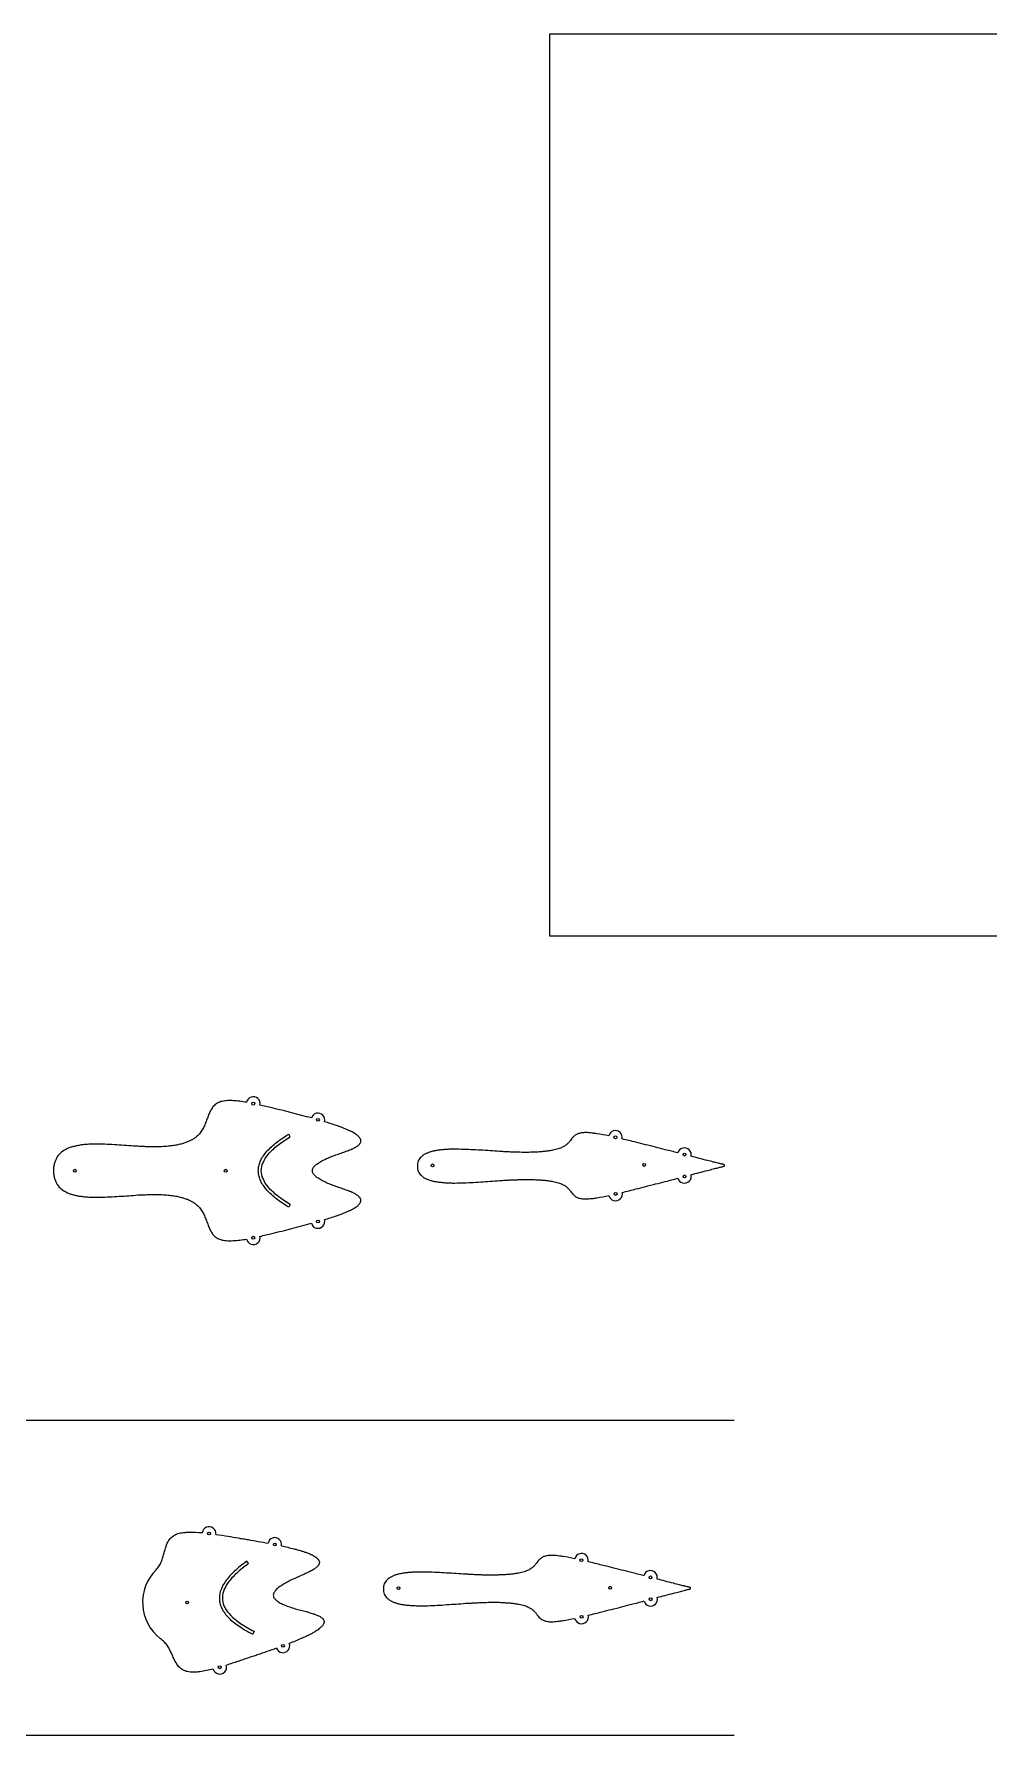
# Model space of a CAD drawing. Header units: inches. Extents: x 132 to 1257, y -131 to 658.
# Drawn here: x 205 to 268.5, y 36.1 to 149.2 of the extents above; entities that cross this region are included whole.
import ezdxf

# ---------------------------------------------------------------- set-up
doc = ezdxf.new("R2010")
doc.units = ezdxf.units.IN
doc.header["$MEASUREMENT"] = 0
doc.layers.add('Default', color=7, linetype='Continuous', true_color=0x000000)

msp = doc.modelspace()

# ---------------------------------------------------------------- linework, layer by layer
for p, q in [((222.05, 75.86), (221.95, 76.03)), ((222.05, 71.34), (221.95, 71.17)), ((219.28, 47.46), (219.17, 47.62)), ((219.64, 42.95), (219.55, 42.77))]:
    msp.add_line(p, q)
for centre in [(219.59, 78.06), (223.89, 76.98), (243.67, 75.82), (248.26, 74.67), (207.72, 73.6), (217.76, 73.6), (231.51, 73.95), (245.58, 73.98), (248.26, 73.22), (243.68, 72.05), (223.89, 70.22), (219.59, 69.14), (216.65, 49.46), (221.02, 48.73), (241.41, 47.68), (246, 46.54), (229.25, 45.82), (243.32, 45.85), (215.19, 44.87), (246.01, 45.08), (241.42, 43.91), (221.56, 41.98), (217.36, 40.56)]:
    msp.add_circle(centre, 0.0956)
for centre, radius, start, end in [((219.59, 78.06), 0.453, 347.8087, 168.6234), ((223.89, 76.98), 0.453, 343.8389, 164.4737), ((243.67, 75.82), 0.453, 346.9141, 167.47), ((248.26, 74.67), 0.453, 345.5036, 165.5971), ((250.86, 73.95), 0.0624, 302.3785, 58.9551), ((248.26, 73.22), 0.453, 194.69, 14.7833), ((243.68, 72.05), 0.453, 192.8184, 13.373), ((223.89, 70.22), 0.453, 195.5263, 16.162), ((219.59, 69.14), 0.453, 191.3806, 12.1913), ((216.65, 49.46), 0.453, 352.3528, 173.1635), ((221.02, 48.73), 0.453, 348.3821, 169.0178), ((241.41, 47.68), 0.453, 346.9141, 167.47), ((215.28, 44.88), 3.05, 134.6814, 232.0016), ((246, 46.54), 0.453, 345.5036, 165.5971), ((248.61, 45.82), 0.0624, 302.3785, 58.9551), ((246.01, 45.08), 0.453, 194.69, 14.7833), ((241.42, 43.91), 0.453, 192.8184, 13.373), ((221.56, 41.98), 0.453, 200.0704, 20.7052), ((217.36, 40.56), 0.453, 195.9207, 16.7353)]:
    msp.add_arc(centre, radius, start, end)
for points, knots in [([(219.15, 78.15), (218.85, 78.2), (218.55, 78.24), (218.17, 78.26), (218.09, 78.27), (217.94, 78.27), (217.87, 78.26), (217.73, 78.25), (217.67, 78.24), (217.55, 78.22), (217.49, 78.21), (217.38, 78.18), (217.33, 78.16), (217.19, 78.09), (217.11, 78.04), (216.96, 77.91), (216.9, 77.84), (216.79, 77.68), (216.75, 77.6), (216.66, 77.42), (216.63, 77.33), (216.56, 77.14), (216.52, 77.05), (216.45, 76.85), (216.41, 76.76), (216.35, 76.61), (216.33, 76.57), (216.29, 76.47), (216.26, 76.43), (216.18, 76.29), (216.13, 76.2), (215.99, 76.02), (215.91, 75.94), (215.77, 75.83), (215.73, 75.79), (215.62, 75.72), (215.56, 75.68), (215.44, 75.62), (215.38, 75.59), (215.25, 75.52), (215.17, 75.5), (215.02, 75.44), (214.94, 75.41), (214.77, 75.37), (214.67, 75.34), (214.48, 75.3), (214.38, 75.29), (214.16, 75.25), (214.05, 75.24), (213.79, 75.21), (213.65, 75.2), (213.35, 75.19), (213.19, 75.18), (212.94, 75.18), (212.86, 75.18), (212.75, 75.19), (212.73, 75.19), (212.68, 75.19), (212.66, 75.19), (212.59, 75.19), (212.55, 75.19), (212.4, 75.2), (212.31, 75.2), (212.12, 75.21), (212.02, 75.22), (211.72, 75.23), (211.51, 75.25), (211.1, 75.28), (210.89, 75.29), (210.46, 75.32), (210.25, 75.33), (209.82, 75.35), (209.61, 75.36), (209.2, 75.37), (208.99, 75.37), (208.69, 75.36), (208.6, 75.35), (208.4, 75.34), (208.31, 75.33), (208.13, 75.31), (208.04, 75.29), (207.86, 75.26), (207.78, 75.24), (207.61, 75.2), (207.53, 75.18), (207.38, 75.13), (207.3, 75.1), (207.09, 75), (206.96, 74.93), (206.73, 74.74), (206.64, 74.64), (206.51, 74.46), (206.48, 74.39), (206.42, 74.26), (206.39, 74.18), (206.35, 74.03), (206.33, 73.95), (206.31, 73.78), (206.31, 73.69), (206.31, 73.6), (206.31, 73.51), (206.31, 73.42), (206.33, 73.25), (206.35, 73.17), (206.39, 73.02), (206.42, 72.94), (206.48, 72.81), (206.51, 72.74), (206.64, 72.56), (206.73, 72.46), (206.96, 72.27), (207.09, 72.2), (207.3, 72.1), (207.38, 72.07), (207.53, 72.02), (207.61, 72), (207.78, 71.96), (207.86, 71.94), (208.04, 71.91), (208.13, 71.9), (208.31, 71.87), (208.4, 71.86), (208.6, 71.85), (208.69, 71.84), (208.99, 71.83), (209.2, 71.83), (209.61, 71.84), (209.83, 71.85), (210.25, 71.87), (210.46, 71.88), (210.89, 71.91), (211.1, 71.92), (211.51, 71.95), (211.72, 71.97), (212.02, 71.99), (212.12, 71.99), (212.31, 72), (212.41, 72), (212.55, 72.01), (212.59, 72.01), (212.66, 72.01), (212.68, 72.01), (212.73, 72.01), (212.75, 72.02), (212.86, 72.02), (212.94, 72.02), (213.19, 72.02), (213.35, 72.01), (213.65, 72), (213.79, 71.99), (214.05, 71.96), (214.16, 71.95), (214.38, 71.92), (214.48, 71.9), (214.67, 71.86), (214.77, 71.83), (214.94, 71.79), (215.02, 71.76), (215.17, 71.71), (215.25, 71.68), (215.38, 71.62), (215.45, 71.58), (215.56, 71.52), (215.62, 71.48), (215.73, 71.41), (215.77, 71.37), (215.91, 71.26), (215.99, 71.18), (216.13, 71), (216.18, 70.92), (216.26, 70.78), (216.29, 70.73), (216.33, 70.64), (216.35, 70.59), (216.41, 70.44), (216.45, 70.35), (216.52, 70.16), (216.56, 70.06), (216.63, 69.87), (216.66, 69.78), (216.75, 69.6), (216.79, 69.52), (216.9, 69.36), (216.96, 69.29), (217.11, 69.16), (217.19, 69.11), (217.33, 69.05), (217.38, 69.03), (217.49, 68.99), (217.54, 68.98), (217.67, 68.96), (217.73, 68.95), (217.87, 68.94), (217.94, 68.94), (218.09, 68.94), (218.17, 68.94), (218.55, 68.96), (218.85, 69), (219.15, 69.05)], [21.337342, 21.337342, 21.337342, 21.337342, 25.86095, 25.86095, 27.024377, 27.024377, 28.094974, 28.094974, 29.071677, 29.071677, 29.962213, 29.962213, 30.77301, 30.77301, 32.260053, 32.260053, 33.67371, 33.67371, 35.104563, 35.104563, 36.584308, 36.584308, 38.101893, 38.101893, 39.660469, 39.660469, 40.445242, 40.445242, 41.234722, 41.234722, 42.850267, 42.850267, 44.567839, 44.567839, 45.49247, 45.49247, 46.482904, 46.482904, 47.555118, 47.555118, 48.725326, 48.725326, 50.009599, 50.009599, 51.423651, 51.423651, 52.982756, 52.982756, 54.701765, 54.701765, 56.853028, 56.853028, 59.247783, 59.247783, 60.543482, 60.543482, 60.877972, 60.877972, 61.21672, 61.21672, 61.9065, 61.9065, 63.331446, 63.331446, 64.809526, 64.809526, 67.885859, 67.885859, 71.069526, 71.069526, 74.272082, 74.272082, 77.43257, 77.43257, 80.482127, 80.482127, 81.952401, 81.952401, 83.373619, 83.373619, 84.740774, 84.740774, 86.047994, 86.047994, 87.296706, 87.296706, 88.48906, 88.48906, 90.733312, 90.733312, 92.896068, 92.896068, 93.993834, 93.993834, 95.14388, 95.14388, 96.374531, 96.374531, 97.712362, 97.712362, 97.712362, 99.050467, 99.050467, 100.281358, 100.281358, 101.431623, 101.431623, 102.529603, 102.529603, 104.692825, 104.692825, 106.937636, 106.937636, 108.130316, 108.130316, 109.379379, 109.379379, 110.686972, 110.686972, 112.054519, 112.054519, 113.47614, 113.47614, 114.946824, 114.946824, 117.997195, 117.997195, 121.158457, 121.158457, 124.361708, 124.361708, 127.545952, 127.545952, 130.622693, 130.622693, 132.10091, 132.10091, 133.525942, 133.525942, 134.215743, 134.215743, 134.554496, 134.554496, 134.888989, 134.888989, 136.184688, 136.184688, 138.579402, 138.579402, 140.730583, 140.730583, 142.448899, 142.448899, 144.007406, 144.007406, 145.420946, 145.420946, 146.704787, 146.704787, 147.874633, 147.874633, 148.946548, 148.946548, 149.936736, 149.936736, 150.861164, 150.861164, 152.578417, 152.578417, 154.193708, 154.193708, 154.983071, 154.983071, 155.76773, 155.76773, 157.32608, 157.32608, 158.843463, 158.843463, 160.323025, 160.323025, 161.753704, 161.753704, 163.167132, 163.167132, 164.653774, 164.653774, 165.464259, 165.464259, 166.354393, 166.354393, 167.330644, 167.330644, 168.400752, 168.400752, 169.563666, 169.563666, 174.092066, 174.092066, 174.092066, 174.092066]), ([(223.45, 77.11), (223.02, 77.22), (222.58, 77.34), (222.04, 77.47), (221.93, 77.5), (221.71, 77.56), (221.6, 77.59), (221.27, 77.67), (221.06, 77.72), (220.57, 77.84), (220.3, 77.91), (220.03, 77.97)], [-0.823595, -0.823595, -0.823595, -0.823595, 5.925481, 5.925481, 7.617573, 7.617573, 9.309877, 9.309877, 12.665867, 12.665867, 16.79159, 16.79159, 16.79159, 16.79159]), ([(222.05, 71.34), (221.76, 71.52), (221.23, 71.87), (220.6, 72.45), (220.22, 73.02), (220.08, 73.6), (220.22, 74.18), (220.6, 74.75), (221.23, 75.33), (221.76, 75.68), (222.05, 75.86)], [0, 0, 0, 0, 1.049184, 1.888498, 2.547012, 3.094922, 3.642833, 4.301347, 5.14066, 6.189845, 6.189845, 6.189845, 6.189845]), ([(224.32, 70.34), (224.59, 70.43), (224.86, 70.51), (225.21, 70.63), (225.29, 70.66), (225.44, 70.71), (225.52, 70.74), (225.66, 70.8), (225.73, 70.83), (225.86, 70.88), (225.92, 70.91), (226.04, 70.97), (226.1, 70.99), (226.2, 71.05), (226.25, 71.08), (226.34, 71.13), (226.39, 71.16), (226.46, 71.21), (226.5, 71.24), (226.56, 71.29), (226.59, 71.32), (226.64, 71.37), (226.66, 71.4), (226.69, 71.45), (226.71, 71.47), (226.73, 71.51), (226.73, 71.53), (226.75, 71.59), (226.75, 71.63), (226.74, 71.69), (226.73, 71.71), (226.71, 71.75), (226.7, 71.77), (226.68, 71.81), (226.66, 71.83), (226.62, 71.87), (226.6, 71.89), (226.56, 71.93), (226.53, 71.95), (226.48, 71.99), (226.45, 72.01), (226.38, 72.04), (226.35, 72.06), (226.28, 72.1), (226.24, 72.12), (226.18, 72.15), (226.16, 72.16), (226.12, 72.17), (226.11, 72.18), (226.09, 72.19), (226.08, 72.19), (226.02, 72.21), (225.97, 72.23), (225.87, 72.27), (225.82, 72.29), (225.71, 72.33), (225.66, 72.35), (225.55, 72.39), (225.49, 72.41), (225.37, 72.45), (225.32, 72.47), (225.14, 72.53), (225.02, 72.58), (224.78, 72.66), (224.67, 72.71), (224.49, 72.78), (224.44, 72.81), (224.33, 72.86), (224.28, 72.88), (224.18, 72.94), (224.13, 72.96), (224.03, 73.02), (223.99, 73.04), (223.9, 73.1), (223.86, 73.13), (223.79, 73.18), (223.75, 73.21), (223.69, 73.27), (223.66, 73.3), (223.61, 73.36), (223.59, 73.39), (223.56, 73.45), (223.54, 73.48), (223.52, 73.54), (223.52, 73.57), (223.52, 73.63), (223.52, 73.66), (223.54, 73.72), (223.56, 73.75), (223.59, 73.81), (223.61, 73.84), (223.66, 73.9), (223.69, 73.93), (223.75, 73.99), (223.79, 74.02), (223.86, 74.07), (223.9, 74.1), (223.99, 74.16), (224.03, 74.18), (224.13, 74.24), (224.18, 74.26), (224.28, 74.32), (224.33, 74.34), (224.44, 74.39), (224.49, 74.42), (224.67, 74.49), (224.78, 74.54), (225.02, 74.63), (225.14, 74.67), (225.31, 74.73), (225.37, 74.75), (225.49, 74.79), (225.55, 74.81), (225.66, 74.85), (225.71, 74.87), (225.82, 74.91), (225.87, 74.93), (225.97, 74.97), (226.02, 74.99), (226.08, 75.01), (226.09, 75.02), (226.11, 75.02), (226.11, 75.03), (226.12, 75.03), (226.13, 75.03), (226.15, 75.04), (226.18, 75.05), (226.24, 75.08), (226.28, 75.1), (226.35, 75.14), (226.38, 75.16), (226.45, 75.19), (226.48, 75.21), (226.53, 75.25), (226.56, 75.27), (226.6, 75.31), (226.62, 75.33), (226.66, 75.37), (226.68, 75.39), (226.7, 75.43), (226.71, 75.45), (226.73, 75.49), (226.74, 75.51), (226.75, 75.57), (226.75, 75.61), (226.73, 75.67), (226.73, 75.69), (226.71, 75.73), (226.69, 75.75), (226.66, 75.8), (226.64, 75.83), (226.59, 75.88), (226.56, 75.91), (226.5, 75.96), (226.46, 75.99), (226.39, 76.04), (226.35, 76.07), (226.25, 76.12), (226.21, 76.15), (226.1, 76.21), (226.04, 76.23), (225.93, 76.29), (225.86, 76.32), (225.73, 76.37), (225.66, 76.4), (225.52, 76.46), (225.45, 76.49), (225.29, 76.54), (225.21, 76.57), (224.86, 76.69), (224.59, 76.78), (224.32, 76.86)], [-72.816026, -72.816026, -72.816026, -72.816026, -68.589873, -68.589873, -67.318559, -67.318559, -66.122832, -66.122832, -65.008373, -65.008373, -63.980459, -63.980459, -63.043719, -63.043719, -62.201904, -62.201904, -61.451838, -61.451838, -60.790377, -60.790377, -60.212575, -60.212575, -59.710607, -59.710607, -59.34825, -59.34825, -59.018837, -59.018837, -58.399227, -58.399227, -58.086655, -58.086655, -57.74977, -57.74977, -57.37673, -57.37673, -56.958624, -56.958624, -56.489084, -56.489084, -55.962098, -55.962098, -55.376278, -55.376278, -54.729328, -54.729328, -54.382478, -54.382478, -54.203118, -54.203118, -54.019795, -54.019795, -53.249094, -53.249094, -52.425275, -52.425275, -51.557418, -51.557418, -50.654943, -50.654943, -49.727457, -49.727457, -47.836157, -47.836157, -45.968244, -45.968244, -45.060568, -45.060568, -44.184895, -44.184895, -43.349856, -43.349856, -42.56342, -42.56342, -41.835174, -41.835174, -41.168427, -41.168427, -40.565886, -40.565886, -40.025571, -40.025571, -39.537699, -39.537699, -39.081218, -39.081218, -38.624883, -38.624883, -38.137186, -38.137186, -37.597086, -37.597086, -36.994805, -36.994805, -36.328357, -36.328357, -35.600442, -35.600442, -34.814361, -34.814361, -33.979691, -33.979691, -33.104393, -33.104393, -32.197087, -32.197087, -30.329859, -30.329859, -28.439111, -28.439111, -27.511829, -27.511829, -26.609496, -26.609496, -25.741712, -25.741712, -24.91789, -24.91789, -24.147102, -24.147102, -23.963744, -23.963744, -23.873548, -23.873548, -23.784347, -23.784347, -23.437413, -23.437413, -22.790272, -22.790272, -22.204236, -22.204236, -21.677015, -21.677015, -21.207228, -21.207228, -20.788883, -20.788883, -20.415634, -20.415634, -20.078601, -20.078601, -19.765978, -19.765978, -19.146676, -19.146676, -18.817645, -18.817645, -18.4558, -18.4558, -17.954371, -17.954371, -17.377174, -17.377174, -16.71635, -16.71635, -15.966935, -15.966935, -15.125773, -15.125773, -14.18967, -14.18967, -13.162347, -13.162347, -12.048425, -12.048425, -10.853183, -10.853183, -9.582298, -9.582298, -5.347406, -5.347406, -5.347406, -5.347406]), ([(243.23, 75.91), (242.96, 75.97), (242.7, 76.02), (242.36, 76.07), (242.28, 76.08), (242.13, 76.1), (242.06, 76.11), (241.92, 76.12), (241.86, 76.13), (241.73, 76.13), (241.68, 76.13), (241.57, 76.13), (241.52, 76.13), (241.42, 76.11), (241.38, 76.11), (241.3, 76.09), (241.26, 76.08), (241.15, 76.05), (241.09, 76.02), (240.98, 75.95), (240.94, 75.92), (240.85, 75.83), (240.81, 75.79), (240.74, 75.7), (240.71, 75.66), (240.64, 75.56), (240.6, 75.52), (240.52, 75.43), (240.47, 75.38), (240.37, 75.29), (240.31, 75.25), (240.21, 75.19), (240.17, 75.17), (240.1, 75.14), (240.05, 75.12), (239.96, 75.08), (239.91, 75.06), (239.81, 75.03), (239.75, 75.02), (239.63, 74.99), (239.57, 74.97), (239.43, 74.94), (239.36, 74.93), (239.21, 74.91), (239.13, 74.9), (238.95, 74.88), (238.86, 74.87), (238.67, 74.85), (238.57, 74.84), (238.35, 74.83), (238.24, 74.83), (237.98, 74.82), (237.84, 74.82), (237.54, 74.82), (237.38, 74.82), (237.13, 74.83), (237.05, 74.83), (236.94, 74.83), (236.92, 74.83), (236.87, 74.84), (236.85, 74.84), (236.78, 74.84), (236.73, 74.84), (236.59, 74.85), (236.5, 74.85), (236.31, 74.86), (236.21, 74.87), (235.91, 74.89), (235.7, 74.9), (235.29, 74.93), (235.08, 74.94), (234.65, 74.97), (234.44, 74.98), (234.01, 75), (233.8, 75.01), (233.39, 75.02), (233.18, 75.03), (232.88, 75.03), (232.79, 75.03), (232.59, 75.02), (232.5, 75.02), (232.32, 75), (232.23, 75), (232.05, 74.98), (231.97, 74.97), (231.8, 74.95), (231.72, 74.93), (231.57, 74.9), (231.49, 74.88), (231.35, 74.84), (231.28, 74.82), (231.16, 74.77), (231.09, 74.75), (230.98, 74.69), (230.93, 74.66), (230.83, 74.59), (230.79, 74.55), (230.67, 74.43), (230.6, 74.34), (230.54, 74.19), (230.52, 74.13), (230.5, 74.02), (230.5, 73.96), (230.5, 73.9), (230.5, 73.84), (230.5, 73.78), (230.52, 73.67), (230.54, 73.61), (230.61, 73.46), (230.67, 73.37), (230.79, 73.25), (230.83, 73.21), (230.93, 73.14), (230.99, 73.11), (231.1, 73.06), (231.16, 73.03), (231.29, 72.98), (231.36, 72.96), (231.5, 72.92), (231.57, 72.9), (231.73, 72.87), (231.81, 72.86), (231.97, 72.84), (232.06, 72.83), (232.23, 72.81), (232.32, 72.8), (232.51, 72.79), (232.6, 72.79), (232.79, 72.78), (232.89, 72.78), (233.19, 72.78), (233.39, 72.79), (233.81, 72.8), (234.02, 72.81), (234.44, 72.84), (234.66, 72.85), (235.08, 72.88), (235.29, 72.9), (235.71, 72.92), (235.91, 72.94), (236.21, 72.96), (236.31, 72.96), (236.51, 72.98), (236.6, 72.98), (236.74, 72.99), (236.79, 72.99), (236.85, 72.99), (236.88, 72.99), (236.92, 73), (236.94, 73), (237.05, 73), (237.14, 73), (237.38, 73.01), (237.54, 73.01), (237.85, 73.02), (237.99, 73.01), (238.24, 73.01), (238.36, 73), (238.57, 72.99), (238.68, 72.99), (238.87, 72.97), (238.96, 72.96), (239.13, 72.95), (239.21, 72.93), (239.37, 72.91), (239.44, 72.9), (239.58, 72.87), (239.64, 72.86), (239.76, 72.83), (239.81, 72.81), (239.92, 72.78), (239.97, 72.76), (240.06, 72.73), (240.1, 72.71), (240.18, 72.67), (240.22, 72.65), (240.32, 72.6), (240.38, 72.56), (240.48, 72.47), (240.53, 72.42), (240.61, 72.33), (240.65, 72.28), (240.72, 72.19), (240.75, 72.15), (240.82, 72.06), (240.86, 72.02), (240.95, 71.94), (240.99, 71.9), (241.1, 71.83), (241.17, 71.8), (241.27, 71.77), (241.31, 71.76), (241.39, 71.74), (241.43, 71.74), (241.53, 71.73), (241.58, 71.73), (241.69, 71.72), (241.74, 71.72), (241.87, 71.73), (241.93, 71.73), (242.07, 71.75), (242.14, 71.75), (242.29, 71.77), (242.36, 71.78), (242.71, 71.84), (242.97, 71.89), (243.24, 71.95)], [24.857342, 24.857342, 24.857342, 24.857342, 29.158688, 29.158688, 30.41225, 30.41225, 31.561069, 31.561069, 32.595924, 32.595924, 33.516778, 33.516778, 34.323307, 34.323307, 35.032923, 35.032923, 35.663766, 35.663766, 36.755061, 36.755061, 37.714443, 37.714443, 38.624588, 38.624588, 39.527778, 39.527778, 40.483933, 40.483933, 41.512699, 41.512699, 42.68076, 42.68076, 43.345317, 43.345317, 44.083156, 44.083156, 44.908191, 44.908191, 45.834319, 45.834319, 46.875239, 46.875239, 48.044389, 48.044389, 49.354943, 49.354943, 50.819838, 50.819838, 52.451833, 52.451833, 54.263559, 54.263559, 56.543259, 56.543259, 59.086711, 59.086711, 60.462921, 60.462921, 60.818246, 60.818246, 61.178095, 61.178095, 61.910814, 61.910814, 63.424249, 63.424249, 64.993802, 64.993802, 68.263312, 68.263312, 71.642871, 71.642871, 75.055692, 75.055692, 78.413172, 78.413172, 81.652586, 81.652586, 83.211303, 83.211303, 84.714298, 84.714298, 86.153912, 86.153912, 87.523384, 87.523384, 88.814374, 88.814374, 90.025513, 90.025513, 91.155448, 91.155448, 92.206305, 92.206305, 93.185012, 93.185012, 94.104797, 94.104797, 95.870553, 95.870553, 96.762228, 96.762228, 97.712362, 97.712362, 97.712362, 98.73164, 98.73164, 99.688202, 99.688202, 101.582487, 101.582487, 102.569253, 102.569253, 103.619253, 103.619253, 104.746674, 104.746674, 105.958947, 105.958947, 107.258348, 107.258348, 108.64342, 108.64342, 110.11269, 110.11269, 111.65721, 111.65721, 113.269718, 113.269718, 114.941997, 114.941997, 118.41737, 118.41737, 122.019323, 122.019323, 125.680548, 125.680548, 129.30596, 129.30596, 132.813158, 132.813158, 134.496745, 134.496745, 136.120082, 136.120082, 136.905986, 136.905986, 137.291949, 137.291949, 137.673057, 137.673057, 139.149113, 139.149113, 141.877046, 141.877046, 144.322033, 144.322033, 146.264394, 146.264394, 148.014088, 148.014088, 149.584656, 149.584656, 150.989771, 150.989771, 152.243305, 152.243305, 153.359377, 153.359377, 154.352394, 154.352394, 155.237043, 155.237043, 156.028217, 156.028217, 156.740833, 156.740833, 157.993411, 157.993411, 159.096651, 159.096651, 160.122032, 160.122032, 161.090602, 161.090602, 162.066623, 162.066623, 163.095376, 163.095376, 164.265458, 164.265458, 164.941779, 164.941779, 165.702513, 165.702513, 166.567103, 166.567103, 167.55423, 167.55423, 168.663593, 168.663593, 169.89517, 169.89517, 171.239074, 171.239074, 175.858108, 175.858108, 175.858108, 175.858108]), ([(247.82, 74.78), (247.54, 74.86), (247.27, 74.93), (246.77, 75.05), (246.55, 75.11), (246.18, 75.2), (245.84, 75.29), (245.46, 75.38), (245.24, 75.44), (244.72, 75.57), (244.42, 75.64), (244.11, 75.71)], [274.267235, 274.267235, 274.267235, 274.267235, 278.858713, 278.858713, 282.431728, 282.431728, 285.036059, 285.036059, 288.610762, 288.610762, 293.630795, 293.630795, 293.630795, 293.630795]), ([(250.9, 74), (250.88, 74.01), (250.85, 74.01), (250.83, 74.02), (250.78, 74.03), (250.75, 74.04), (250.65, 74.06), (250.57, 74.08), (250.39, 74.13), (250.28, 74.15), (250.05, 74.21), (249.92, 74.24), (249.42, 74.37), (249.06, 74.47), (248.7, 74.56)], [256.81519, 256.81519, 256.81519, 256.81519, 257.518589, 257.864776, 257.864776, 258.325382, 258.325382, 259.591051, 259.591051, 261.316806, 261.316806, 263.481115, 263.481115, 269.45013, 269.45013, 269.45013, 269.45013]), ([(248.7, 73.33), (249.06, 73.43), (249.42, 73.52), (249.92, 73.65), (250.05, 73.68), (250.28, 73.75), (250.39, 73.77), (250.57, 73.82), (250.65, 73.84), (250.75, 73.86), (250.78, 73.87), (250.83, 73.88), (250.85, 73.89), (250.87, 73.89)], [206.927277, 206.927277, 206.927277, 206.927277, 213.320682, 213.320682, 215.643483, 215.643483, 217.496177, 217.496177, 218.855505, 218.855505, 219.350477, 219.350477, 219.722747, 219.722747, 219.722747, 219.722747]), ([(244.12, 72.15), (244.42, 72.23), (244.73, 72.3), (245.25, 72.44), (245.47, 72.49), (245.84, 72.59), (246.18, 72.68), (246.56, 72.77), (246.77, 72.83), (247.27, 72.95), (247.55, 73.03), (247.83, 73.1)], [181.029402, 181.029402, 181.029402, 181.029402, 186.404148, 186.404148, 190.237803, 190.237803, 192.992025, 192.992025, 196.82422, 196.82422, 201.76036, 201.76036, 201.76036, 201.76036]), ([(220.03, 69.23), (220.3, 69.29), (220.57, 69.36), (221.05, 69.48), (221.27, 69.53), (221.6, 69.61), (221.71, 69.64), (221.93, 69.7), (222.04, 69.73), (222.58, 69.87), (223.02, 69.98), (223.45, 70.1)], [178.638265, 178.638265, 178.638265, 178.638265, 182.755607, 182.755607, 186.111239, 186.111239, 187.803421, 187.803421, 189.49543, 189.49543, 196.254512, 196.254512, 196.254512, 196.254512]), ([(213.05, 46.95), (213.05, 46.96), (213.06, 46.97), (213.15, 47.06), (213.22, 47.14), (213.35, 47.33), (213.4, 47.42), (213.47, 47.56), (213.49, 47.61), (213.52, 47.71), (213.54, 47.76), (213.59, 47.91), (213.62, 48.01), (213.67, 48.2), (213.7, 48.3), (213.76, 48.5), (213.79, 48.59), (213.85, 48.77), (213.89, 48.86), (213.99, 49.02), (214.04, 49.1), (214.18, 49.24), (214.26, 49.3), (214.39, 49.37), (214.44, 49.4), (214.54, 49.44), (214.6, 49.46), (214.72, 49.49), (214.79, 49.5), (214.92, 49.52), (214.99, 49.53), (215.14, 49.54), (215.22, 49.55), (215.6, 49.56), (215.9, 49.54), (216.21, 49.52)], [66.281424, 66.281424, 66.281424, 66.281424, 66.440526, 66.440526, 68.157779, 68.157779, 69.77307, 69.77307, 70.562433, 70.562433, 71.347091, 71.347091, 72.905441, 72.905441, 74.422825, 74.422825, 75.902387, 75.902387, 77.333066, 77.333066, 78.746494, 78.746494, 80.233136, 80.233136, 81.043621, 81.043621, 81.933755, 81.933755, 82.910006, 82.910006, 83.980114, 83.980114, 85.143028, 85.143028, 89.671428, 89.671428, 89.671428, 89.671428]), ([(217.1, 49.4), (217.37, 49.36), (217.65, 49.32), (218.14, 49.24), (218.36, 49.2), (218.69, 49.14), (218.8, 49.13), (219.03, 49.09), (219.14, 49.07), (219.69, 48.97), (220.14, 48.9), (220.58, 48.81)], [178.638265, 178.638265, 178.638265, 178.638265, 182.755607, 182.755607, 186.111239, 186.111239, 187.803421, 187.803421, 189.49543, 189.49543, 196.254512, 196.254512, 196.254512, 196.254512]), ([(221.47, 48.63), (221.74, 48.57), (222.02, 48.51), (222.37, 48.42), (222.45, 48.4), (222.61, 48.35), (222.69, 48.33), (222.84, 48.29), (222.91, 48.26), (223.04, 48.22), (223.11, 48.2), (223.23, 48.15), (223.29, 48.13), (223.4, 48.08), (223.45, 48.06), (223.54, 48.01), (223.59, 47.98), (223.67, 47.94), (223.71, 47.91), (223.77, 47.86), (223.8, 47.84), (223.86, 47.79), (223.88, 47.77), (223.92, 47.72), (223.93, 47.7), (223.95, 47.66), (223.96, 47.64), (223.98, 47.58), (223.99, 47.54), (223.98, 47.48), (223.98, 47.46), (223.96, 47.42), (223.95, 47.4), (223.93, 47.36), (223.91, 47.33), (223.88, 47.29), (223.86, 47.27), (223.82, 47.23), (223.79, 47.21), (223.74, 47.17), (223.72, 47.15), (223.65, 47.1), (223.62, 47.08), (223.55, 47.04), (223.51, 47.02), (223.46, 46.98), (223.44, 46.97), (223.4, 46.96), (223.39, 46.95), (223.37, 46.94), (223.36, 46.93), (223.3, 46.9), (223.26, 46.88), (223.16, 46.84), (223.11, 46.81), (223.01, 46.77), (222.96, 46.74), (222.85, 46.69), (222.79, 46.67), (222.68, 46.62), (222.62, 46.59), (222.45, 46.52), (222.34, 46.46), (222.11, 46.36), (221.99, 46.3), (221.83, 46.21), (221.78, 46.19), (221.67, 46.13), (221.62, 46.1), (221.52, 46.04), (221.48, 46.01), (221.39, 45.95), (221.34, 45.92), (221.26, 45.85), (221.23, 45.82), (221.16, 45.76), (221.12, 45.73), (221.07, 45.67), (221.04, 45.63), (221, 45.57), (220.98, 45.54), (220.95, 45.48), (220.94, 45.45), (220.92, 45.38), (220.92, 45.35), (220.93, 45.29), (220.93, 45.26), (220.96, 45.2), (220.97, 45.17), (221.01, 45.12), (221.03, 45.09), (221.09, 45.03), (221.12, 45.01), (221.19, 44.96), (221.22, 44.93), (221.3, 44.88), (221.34, 44.85), (221.43, 44.81), (221.48, 44.78), (221.58, 44.74), (221.63, 44.71), (221.74, 44.67), (221.79, 44.65), (221.9, 44.61), (221.96, 44.59), (222.14, 44.53), (222.26, 44.49), (222.5, 44.42), (222.62, 44.39), (222.8, 44.34), (222.86, 44.32), (222.98, 44.29), (223.04, 44.28), (223.15, 44.24), (223.21, 44.23), (223.32, 44.2), (223.37, 44.18), (223.47, 44.15), (223.52, 44.14), (223.58, 44.12), (223.6, 44.12), (223.61, 44.11), (223.62, 44.11), (223.63, 44.1), (223.64, 44.1), (223.66, 44.09), (223.69, 44.09), (223.75, 44.06), (223.79, 44.05), (223.86, 44.02), (223.9, 44), (223.97, 43.97), (224, 43.95), (224.06, 43.92), (224.08, 43.9), (224.13, 43.86), (224.15, 43.85), (224.19, 43.81), (224.21, 43.79), (224.24, 43.76), (224.25, 43.74), (224.27, 43.7), (224.28, 43.68), (224.3, 43.62), (224.3, 43.58), (224.29, 43.52), (224.29, 43.49), (224.27, 43.45), (224.26, 43.43), (224.23, 43.38), (224.21, 43.35), (224.17, 43.29), (224.14, 43.27), (224.08, 43.21), (224.05, 43.18), (223.98, 43.12), (223.94, 43.09), (223.85, 43.02), (223.8, 42.99), (223.7, 42.93), (223.65, 42.9), (223.53, 42.83), (223.47, 42.8), (223.35, 42.73), (223.28, 42.7), (223.14, 42.63), (223.07, 42.6), (222.92, 42.53), (222.84, 42.5), (222.51, 42.35), (222.25, 42.24), (221.98, 42.14)], [-72.816026, -72.816026, -72.816026, -72.816026, -68.589873, -68.589873, -67.318559, -67.318559, -66.122832, -66.122832, -65.008373, -65.008373, -63.980459, -63.980459, -63.043719, -63.043719, -62.201904, -62.201904, -61.451838, -61.451838, -60.790377, -60.790377, -60.212575, -60.212575, -59.710607, -59.710607, -59.34825, -59.34825, -59.018837, -59.018837, -58.399227, -58.399227, -58.086655, -58.086655, -57.74977, -57.74977, -57.37673, -57.37673, -56.958624, -56.958624, -56.489084, -56.489084, -55.962098, -55.962098, -55.376278, -55.376278, -54.729328, -54.729328, -54.382478, -54.382478, -54.203118, -54.203118, -54.019795, -54.019795, -53.249094, -53.249094, -52.425275, -52.425275, -51.557418, -51.557418, -50.654943, -50.654943, -49.727457, -49.727457, -47.836157, -47.836157, -45.968244, -45.968244, -45.060568, -45.060568, -44.184895, -44.184895, -43.349856, -43.349856, -42.56342, -42.56342, -41.835174, -41.835174, -41.168427, -41.168427, -40.565886, -40.565886, -40.025571, -40.025571, -39.537699, -39.537699, -39.081218, -39.081218, -38.624883, -38.624883, -38.137186, -38.137186, -37.597086, -37.597086, -36.994805, -36.994805, -36.328357, -36.328357, -35.600442, -35.600442, -34.814361, -34.814361, -33.979691, -33.979691, -33.104393, -33.104393, -32.197087, -32.197087, -30.329859, -30.329859, -28.439111, -28.439111, -27.511829, -27.511829, -26.609496, -26.609496, -25.741712, -25.741712, -24.91789, -24.91789, -24.147102, -24.147102, -23.963744, -23.963744, -23.873548, -23.873548, -23.784347, -23.784347, -23.437413, -23.437413, -22.790272, -22.790272, -22.204236, -22.204236, -21.677015, -21.677015, -21.207228, -21.207228, -20.788883, -20.788883, -20.415634, -20.415634, -20.078601, -20.078601, -19.765978, -19.765978, -19.146676, -19.146676, -18.817645, -18.817645, -18.4558, -18.4558, -17.954371, -17.954371, -17.377174, -17.377174, -16.71635, -16.71635, -15.966935, -15.966935, -15.125773, -15.125773, -14.18967, -14.18967, -13.162347, -13.162347, -12.048425, -12.048425, -10.853183, -10.853183, -9.582298, -9.582298, -5.347406, -5.347406, -5.347406, -5.347406]), ([(240.97, 47.78), (240.7, 47.83), (240.44, 47.89), (240.1, 47.94), (240.02, 47.95), (239.87, 47.97), (239.8, 47.98), (239.66, 47.99), (239.6, 47.99), (239.47, 48), (239.42, 48), (239.31, 48), (239.26, 47.99), (239.16, 47.98), (239.12, 47.97), (239.04, 47.96), (239, 47.95), (238.9, 47.91), (238.83, 47.89), (238.72, 47.82), (238.68, 47.78), (238.59, 47.7), (238.56, 47.66), (238.48, 47.57), (238.45, 47.52), (238.38, 47.43), (238.34, 47.39), (238.26, 47.29), (238.22, 47.25), (238.11, 47.16), (238.05, 47.12), (237.95, 47.06), (237.92, 47.04), (237.84, 47), (237.79, 46.98), (237.7, 46.95), (237.65, 46.93), (237.55, 46.9), (237.49, 46.88), (237.37, 46.85), (237.31, 46.84), (237.17, 46.81), (237.1, 46.8), (236.95, 46.77), (236.87, 46.76), (236.7, 46.74), (236.6, 46.73), (236.41, 46.72), (236.31, 46.71), (236.09, 46.7), (235.98, 46.7), (235.72, 46.69), (235.58, 46.69), (235.28, 46.69), (235.12, 46.69), (234.87, 46.69), (234.79, 46.7), (234.68, 46.7), (234.66, 46.7), (234.61, 46.7), (234.59, 46.7), (234.52, 46.71), (234.48, 46.71), (234.34, 46.71), (234.24, 46.72), (234.05, 46.73), (233.95, 46.74), (233.65, 46.75), (233.44, 46.77), (233.03, 46.79), (232.82, 46.81), (232.39, 46.83), (232.18, 46.85), (231.75, 46.87), (231.54, 46.88), (231.13, 46.89), (230.92, 46.89), (230.62, 46.89), (230.53, 46.89), (230.33, 46.89), (230.24, 46.88), (230.06, 46.87), (229.97, 46.86), (229.79, 46.85), (229.71, 46.84), (229.54, 46.81), (229.46, 46.8), (229.31, 46.77), (229.23, 46.75), (229.09, 46.71), (229.02, 46.69), (228.9, 46.64), (228.84, 46.61), (228.72, 46.55), (228.67, 46.52), (228.57, 46.45), (228.53, 46.42), (228.41, 46.3), (228.34, 46.21), (228.28, 46.05), (228.26, 46), (228.24, 45.89), (228.24, 45.83), (228.24, 45.77), (228.24, 45.71), (228.24, 45.65), (228.27, 45.53), (228.28, 45.48), (228.35, 45.32), (228.41, 45.23), (228.53, 45.12), (228.58, 45.08), (228.67, 45.01), (228.73, 44.98), (228.84, 44.92), (228.9, 44.9), (229.03, 44.85), (229.1, 44.83), (229.24, 44.79), (229.31, 44.77), (229.47, 44.74), (229.55, 44.73), (229.71, 44.7), (229.8, 44.69), (229.97, 44.68), (230.06, 44.67), (230.25, 44.66), (230.34, 44.66), (230.53, 44.65), (230.63, 44.65), (230.93, 44.65), (231.14, 44.65), (231.55, 44.67), (231.76, 44.68), (232.18, 44.7), (232.4, 44.72), (232.82, 44.75), (233.03, 44.76), (233.45, 44.79), (233.65, 44.81), (233.96, 44.83), (234.05, 44.83), (234.25, 44.84), (234.34, 44.85), (234.48, 44.85), (234.53, 44.86), (234.6, 44.86), (234.62, 44.86), (234.66, 44.86), (234.69, 44.86), (234.79, 44.87), (234.88, 44.87), (235.13, 44.88), (235.28, 44.88), (235.59, 44.88), (235.73, 44.88), (235.99, 44.88), (236.1, 44.87), (236.31, 44.86), (236.42, 44.85), (236.61, 44.84), (236.7, 44.83), (236.87, 44.81), (236.95, 44.8), (237.11, 44.78), (237.18, 44.77), (237.32, 44.74), (237.38, 44.73), (237.5, 44.7), (237.56, 44.68), (237.66, 44.65), (237.71, 44.63), (237.8, 44.6), (237.84, 44.58), (237.92, 44.54), (237.96, 44.52), (238.06, 44.46), (238.12, 44.42), (238.22, 44.33), (238.27, 44.29), (238.35, 44.2), (238.39, 44.15), (238.46, 44.06), (238.49, 44.01), (238.56, 43.92), (238.6, 43.88), (238.69, 43.8), (238.73, 43.77), (238.84, 43.7), (238.91, 43.67), (239.01, 43.64), (239.05, 43.63), (239.13, 43.61), (239.17, 43.6), (239.27, 43.59), (239.32, 43.59), (239.43, 43.59), (239.48, 43.59), (239.61, 43.59), (239.67, 43.6), (239.81, 43.61), (239.88, 43.62), (240.03, 43.64), (240.11, 43.65), (240.45, 43.71), (240.71, 43.76), (240.98, 43.81)], [24.857342, 24.857342, 24.857342, 24.857342, 29.158688, 29.158688, 30.41225, 30.41225, 31.561069, 31.561069, 32.595924, 32.595924, 33.516778, 33.516778, 34.323307, 34.323307, 35.032923, 35.032923, 35.663766, 35.663766, 36.755061, 36.755061, 37.714443, 37.714443, 38.624588, 38.624588, 39.527778, 39.527778, 40.483933, 40.483933, 41.512699, 41.512699, 42.68076, 42.68076, 43.345317, 43.345317, 44.083156, 44.083156, 44.908191, 44.908191, 45.834319, 45.834319, 46.875239, 46.875239, 48.044389, 48.044389, 49.354943, 49.354943, 50.819838, 50.819838, 52.451833, 52.451833, 54.263559, 54.263559, 56.543259, 56.543259, 59.086711, 59.086711, 60.462921, 60.462921, 60.818246, 60.818246, 61.178095, 61.178095, 61.910814, 61.910814, 63.424249, 63.424249, 64.993802, 64.993802, 68.263312, 68.263312, 71.642871, 71.642871, 75.055692, 75.055692, 78.413172, 78.413172, 81.652586, 81.652586, 83.211303, 83.211303, 84.714298, 84.714298, 86.153912, 86.153912, 87.523384, 87.523384, 88.814374, 88.814374, 90.025513, 90.025513, 91.155448, 91.155448, 92.206305, 92.206305, 93.185012, 93.185012, 94.104797, 94.104797, 95.870553, 95.870553, 96.762228, 96.762228, 97.712362, 97.712362, 97.712362, 98.73164, 98.73164, 99.688202, 99.688202, 101.582487, 101.582487, 102.569253, 102.569253, 103.619253, 103.619253, 104.746674, 104.746674, 105.958947, 105.958947, 107.258348, 107.258348, 108.64342, 108.64342, 110.11269, 110.11269, 111.65721, 111.65721, 113.269718, 113.269718, 114.941997, 114.941997, 118.41737, 118.41737, 122.019323, 122.019323, 125.680548, 125.680548, 129.30596, 129.30596, 132.813158, 132.813158, 134.496745, 134.496745, 136.120082, 136.120082, 136.905986, 136.905986, 137.291949, 137.291949, 137.673057, 137.673057, 139.149113, 139.149113, 141.877046, 141.877046, 144.322033, 144.322033, 146.264394, 146.264394, 148.014088, 148.014088, 149.584656, 149.584656, 150.989771, 150.989771, 152.243305, 152.243305, 153.359377, 153.359377, 154.352394, 154.352394, 155.237043, 155.237043, 156.028217, 156.028217, 156.740833, 156.740833, 157.993411, 157.993411, 159.096651, 159.096651, 160.122032, 160.122032, 161.090602, 161.090602, 162.066623, 162.066623, 163.095376, 163.095376, 164.265458, 164.265458, 164.941779, 164.941779, 165.702513, 165.702513, 166.567103, 166.567103, 167.55423, 167.55423, 168.663593, 168.663593, 169.89517, 169.89517, 171.239074, 171.239074, 175.858108, 175.858108, 175.858108, 175.858108]), ([(245.56, 46.65), (245.29, 46.72), (245.01, 46.79), (244.51, 46.92), (244.29, 46.97), (243.92, 47.07), (243.58, 47.15), (243.2, 47.25), (242.99, 47.3), (242.46, 47.43), (242.16, 47.51), (241.85, 47.58)], [274.267235, 274.267235, 274.267235, 274.267235, 278.858713, 278.858713, 282.431728, 282.431728, 285.036059, 285.036059, 288.610762, 288.610762, 293.630795, 293.630795, 293.630795, 293.630795]), ([(219.28, 47.46), (219, 47.26), (218.5, 46.87), (217.92, 46.24), (217.58, 45.64), (217.5, 45.05), (217.68, 44.48), (218.11, 43.94), (218.78, 43.42), (219.33, 43.11), (219.64, 42.95)], [0, 0, 0, 0, 1.049184, 1.888498, 2.547012, 3.094922, 3.642833, 4.301347, 5.14066, 6.189845, 6.189845, 6.189845, 6.189845]), ([(248.64, 45.87), (248.63, 45.87), (248.59, 45.88), (248.57, 45.88), (248.52, 45.9), (248.49, 45.9), (248.39, 45.93), (248.31, 45.95), (248.13, 45.99), (248.03, 46.02), (247.79, 46.08), (247.66, 46.11), (247.16, 46.24), (246.8, 46.33), (246.44, 46.43)], [256.81519, 256.81519, 256.81519, 256.81519, 257.518589, 257.864776, 257.864776, 258.325382, 258.325382, 259.591051, 259.591051, 261.316806, 261.316806, 263.481115, 263.481115, 269.45013, 269.45013, 269.45013, 269.45013]), ([(246.44, 45.2), (246.8, 45.29), (247.17, 45.39), (247.66, 45.52), (247.79, 45.55), (248.02, 45.61), (248.13, 45.64), (248.31, 45.69), (248.39, 45.7), (248.49, 45.73), (248.52, 45.74), (248.57, 45.75), (248.59, 45.75), (248.61, 45.76)], [206.927277, 206.927277, 206.927277, 206.927277, 213.320682, 213.320682, 215.643483, 215.643483, 217.496177, 217.496177, 218.855505, 218.855505, 219.350477, 219.350477, 219.722747, 219.722747, 219.722747, 219.722747]), ([(241.86, 44.02), (242.17, 44.09), (242.47, 44.17), (242.99, 44.3), (243.21, 44.36), (243.58, 44.45), (243.93, 44.54), (244.3, 44.64), (244.51, 44.69), (245.01, 44.82), (245.29, 44.89), (245.57, 44.97)], [181.029402, 181.029402, 181.029402, 181.029402, 186.404148, 186.404148, 190.237803, 190.237803, 192.992025, 192.992025, 196.82422, 196.82422, 201.76036, 201.76036, 201.76036, 201.76036]), ([(216.93, 40.44), (216.63, 40.37), (216.33, 40.3), (215.96, 40.25), (215.88, 40.24), (215.73, 40.23), (215.66, 40.23), (215.52, 40.23), (215.46, 40.23), (215.33, 40.24), (215.28, 40.25), (215.16, 40.28), (215.11, 40.29), (214.97, 40.35), (214.88, 40.39), (214.73, 40.51), (214.66, 40.58), (214.54, 40.72), (214.49, 40.8), (214.39, 40.97), (214.35, 41.06), (214.26, 41.24), (214.22, 41.33), (214.13, 41.52), (214.09, 41.61), (214.02, 41.75), (213.99, 41.8), (213.94, 41.89), (213.91, 41.93), (213.82, 42.07), (213.76, 42.15), (213.61, 42.31), (213.52, 42.39), (213.42, 42.46), (213.41, 42.46), (213.4, 42.47)], [21.337342, 21.337342, 21.337342, 21.337342, 25.86095, 25.86095, 27.024377, 27.024377, 28.094974, 28.094974, 29.071677, 29.071677, 29.962213, 29.962213, 30.77301, 30.77301, 32.260053, 32.260053, 33.67371, 33.67371, 35.104563, 35.104563, 36.584308, 36.584308, 38.101893, 38.101893, 39.660469, 39.660469, 40.445242, 40.445242, 41.234722, 41.234722, 42.850267, 42.850267, 44.567839, 44.567839, 44.726002, 44.726002, 44.726002, 44.726002]), ([(221.13, 41.82), (220.71, 41.67), (220.28, 41.53), (219.75, 41.34), (219.65, 41.31), (219.43, 41.24), (219.32, 41.2), (219.01, 41.09), (218.79, 41.02), (218.32, 40.86), (218.06, 40.78), (217.8, 40.69)], [-0.823595, -0.823595, -0.823595, -0.823595, 5.925481, 5.925481, 7.617573, 7.617573, 9.309877, 9.309877, 12.665867, 12.665867, 16.79159, 16.79159, 16.79159, 16.79159])]:
    msp.add_open_spline(points, degree=3, knots=knots)
for points in [[(221.95, 71.17), (217.9, 73.6), (221.95, 76.03)], [(250.87, 73.89), (250.88, 73.9), (250.9, 73.9)], [(219.17, 47.62), (215.32, 44.88), (219.55, 42.77)], [(248.61, 45.76), (248.63, 45.76), (248.64, 45.76)]]:
    msp.add_open_spline(points, degree=2)
at = {"layer": 'Default'}
msp.add_lwpolyline([(339.28, 89.23), (339.28, 149.23), (239.28, 149.23), (239.28, 89.23)], close=True, dxfattribs=at)
for points in [[(132.36, 56.99), (251.57, 56.99)], [(132.36, 36.05), (251.57, 36.05)]]:
    msp.add_lwpolyline(points, dxfattribs=at)

doc.saveas('drawing.dxf')
